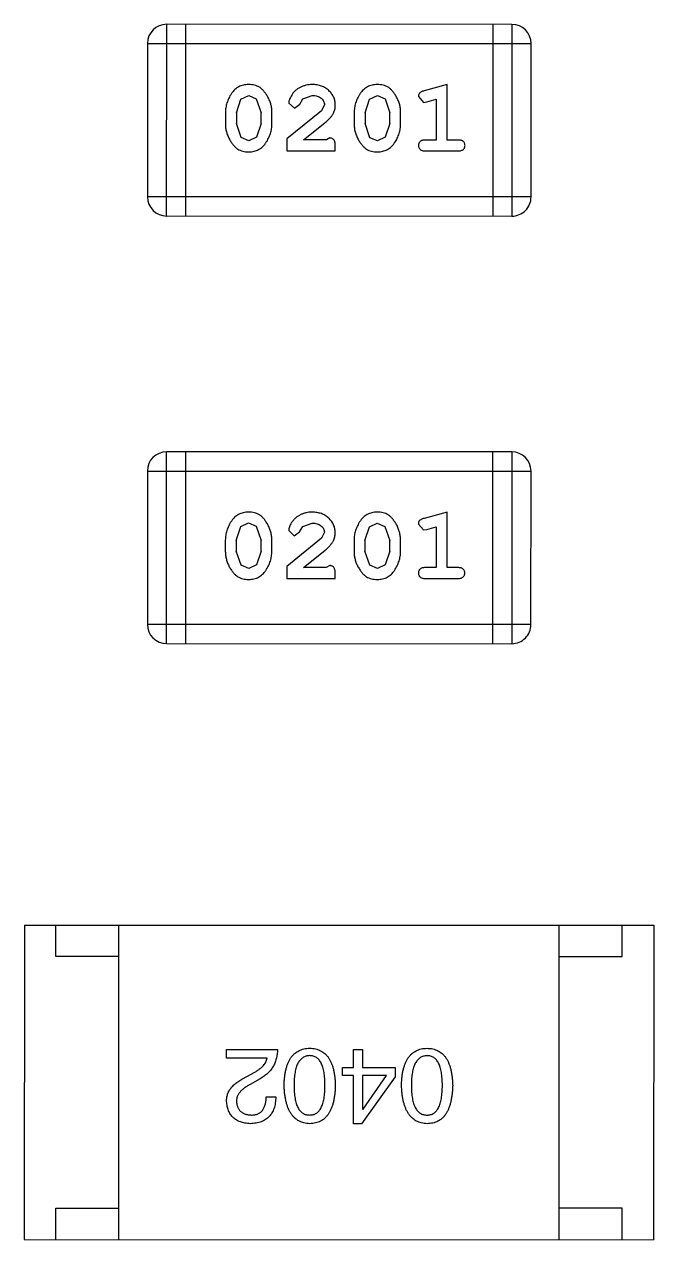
# Model space of a CAD drawing. Header units: inches. Extents: x -29 to 164, y -51 to 83.
# Drawn here: x 120.009 to 121.009, y 16.381 to 18.314 of the extents above; entities that cross this region are included whole.
import ezdxf

# ---------------------------------------------------------------- set-up
doc = ezdxf.new("R2010")
doc.units = ezdxf.units.IN
doc.header["$LTSCALE"] = 1.21
doc.header["$MEASUREMENT"] = 0
doc.layers.get('0').update_dxf_attribs({"linetype": 'CONTINUOUS'})

msp = doc.modelspace()

# ---------------------------------------------------------------- linework, layer by layer
at = {"color": 7, "linetype": 'Continuous'}
for p, q in [((120.2353, 18.0093), (120.2354, 18.3141)), ((120.784, 18.314), (120.2354, 18.3141)), ((120.2658, 18.0093), (120.2659, 18.3141)), ((120.7536, 18.314), (120.7535, 18.0092)), ((120.784, 18.314), (120.784, 18.0092)), ((120.2049, 18.2836), (120.2049, 18.0398)), ((120.2049, 18.2836), (120.8145, 18.2835)), ((120.8145, 18.0396), (120.8145, 18.2835)), ((120.6812, 18.2182), (120.6446, 18.2083)), ((120.6812, 18.1301), (120.6812, 18.2182)), ((120.3461, 18.1734), (120.3533, 18.1952)), ((120.3533, 18.1952), (120.3657, 18.201)), ((120.3657, 18.201), (120.3778, 18.1957)), ((120.3778, 18.1957), (120.3854, 18.1734)), ((120.4295, 18.1889), (120.4383, 18.1805)), ((120.4383, 18.1805), (120.4468, 18.1871)), ((120.4468, 18.1871), (120.4517, 18.1956)), ((120.4517, 18.1956), (120.4666, 18.2009)), ((120.4861, 18.1864), (120.4813, 18.1767)), ((120.5506, 18.1734), (120.5578, 18.1951)), ((120.5578, 18.1951), (120.5702, 18.2009)), ((120.5702, 18.2009), (120.5824, 18.1956)), ((120.5824, 18.1956), (120.5899, 18.1733)), ((120.6355, 18.1992), (120.6434, 18.1899)), ((120.6434, 18.1899), (120.6488, 18.1909)), ((120.6488, 18.1909), (120.6639, 18.1951)), ((120.6639, 18.1951), (120.6639, 18.1301)), ((120.3288, 18.1737), (120.3288, 18.1559)), ((120.3461, 18.1734), (120.3461, 18.1562)), ((120.3854, 18.1562), (120.3854, 18.1734)), ((120.4027, 18.1559), (120.4027, 18.1737)), ((120.4813, 18.1767), (120.4263, 18.1317)), ((120.5333, 18.1736), (120.5333, 18.1559)), ((120.5506, 18.1734), (120.5506, 18.1561)), ((120.5899, 18.1561), (120.5899, 18.1733)), ((120.6072, 18.1559), (120.6072, 18.1736)), ((120.3537, 18.1339), (120.3461, 18.1562)), ((120.3854, 18.1562), (120.3782, 18.1344)), ((120.453, 18.1302), (120.4866, 18.1572)), ((120.5582, 18.1338), (120.5506, 18.1561)), ((120.5899, 18.1561), (120.5827, 18.1344)), ((120.3659, 18.1286), (120.3537, 18.1339)), ((120.3782, 18.1344), (120.3659, 18.1286)), ((120.4263, 18.1317), (120.4263, 18.1129)), ((120.4892, 18.1302), (120.453, 18.1302)), ((120.4947, 18.1333), (120.4892, 18.1302)), ((120.5704, 18.1286), (120.5582, 18.1338)), ((120.5827, 18.1344), (120.5704, 18.1286)), ((120.6639, 18.1301), (120.6465, 18.1301)), ((120.6985, 18.1301), (120.6812, 18.1301)), ((120.4263, 18.1129), (120.5034, 18.1128)), ((120.5034, 18.1128), (120.5034, 18.1207)), ((120.6465, 18.1128), (120.6985, 18.1128)), ((120.8145, 18.0396), (120.2049, 18.0398)), ((120.2353, 18.0093), (120.784, 18.0092)), ((120.2352, 17.3294), (120.2353, 17.6342)), ((120.7839, 17.634), (120.2353, 17.6342)), ((120.2657, 17.3294), (120.2657, 17.6342)), ((120.7534, 17.6341), (120.7534, 17.3293)), ((120.7839, 17.634), (120.7838, 17.3292)), ((120.2048, 17.6037), (120.2047, 17.3598)), ((120.2048, 17.6037), (120.8144, 17.6036)), ((120.8143, 17.3597), (120.8144, 17.6036)), ((120.681, 17.5383), (120.6445, 17.5284)), ((120.681, 17.4502), (120.681, 17.5383)), ((120.3459, 17.4935), (120.3532, 17.5153)), ((120.3532, 17.5153), (120.3656, 17.5211)), ((120.3656, 17.5211), (120.3777, 17.5158)), ((120.3777, 17.5158), (120.3853, 17.4935)), ((120.4466, 17.5072), (120.4516, 17.5157)), ((120.4516, 17.5157), (120.4665, 17.521)), ((120.5504, 17.4934), (120.5577, 17.5152)), ((120.5577, 17.5152), (120.5701, 17.521)), ((120.5701, 17.521), (120.5822, 17.5157)), ((120.5822, 17.5157), (120.5898, 17.4934)), ((120.6354, 17.5193), (120.6433, 17.51)), ((120.6433, 17.51), (120.6487, 17.511)), ((120.6487, 17.511), (120.6637, 17.5152)), ((120.6637, 17.5152), (120.6637, 17.4502)), ((120.3286, 17.4938), (120.3286, 17.476)), ((120.3459, 17.4935), (120.3459, 17.4763)), ((120.3853, 17.4763), (120.3853, 17.4935)), ((120.4026, 17.476), (120.4026, 17.4937)), ((120.4812, 17.4968), (120.4262, 17.4518)), ((120.4293, 17.509), (120.4381, 17.5006)), ((120.4381, 17.5006), (120.4466, 17.5072)), ((120.486, 17.5065), (120.4812, 17.4968)), ((120.5331, 17.4937), (120.5331, 17.476)), ((120.5504, 17.4934), (120.5504, 17.4762)), ((120.5898, 17.4762), (120.5898, 17.4934)), ((120.6071, 17.476), (120.6071, 17.4937)), ((120.3536, 17.454), (120.3459, 17.4763)), ((120.3853, 17.4763), (120.378, 17.4545)), ((120.4529, 17.4503), (120.4865, 17.4773)), ((120.5581, 17.4539), (120.5504, 17.4762)), ((120.5898, 17.4762), (120.5825, 17.4545)), ((120.3657, 17.4487), (120.3536, 17.454)), ((120.378, 17.4545), (120.3657, 17.4487)), ((120.4262, 17.4518), (120.4262, 17.433)), ((120.4946, 17.4534), (120.4891, 17.4502)), ((120.5702, 17.4487), (120.5581, 17.4539)), ((120.5825, 17.4545), (120.5702, 17.4487)), ((120.4262, 17.433), (120.5032, 17.4329)), ((120.4891, 17.4502), (120.4529, 17.4503)), ((120.5032, 17.4329), (120.5032, 17.4408)), ((120.6637, 17.4502), (120.6464, 17.4502)), ((120.6464, 17.4329), (120.6983, 17.4329)), ((120.6983, 17.4502), (120.681, 17.4502)), ((120.8143, 17.3597), (120.2047, 17.3598)), ((120.2352, 17.3294), (120.7838, 17.3292)), ((120.0093, 16.8817), (120.0092, 16.3817)), ((120.0093, 16.8817), (121.0093, 16.8814)), ((120.0593, 16.8316), (120.0593, 16.8816)), ((120.1592, 16.3816), (120.1593, 16.8816)), ((120.8592, 16.3815), (120.8593, 16.8815)), ((120.9593, 16.8315), (120.9593, 16.8815)), ((121.0093, 16.8814), (121.0092, 16.3814)), ((120.1593, 16.8316), (120.0593, 16.8316)), ((120.8593, 16.8315), (120.9593, 16.8315)), ((120.3307, 16.6702), (120.3307, 16.6839)), ((120.3307, 16.6839), (120.4114, 16.6839)), ((120.5323, 16.6551), (120.5324, 16.6839)), ((120.5324, 16.6839), (120.5468, 16.6839)), ((120.5468, 16.6839), (120.5468, 16.655)), ((120.395, 16.6702), (120.3307, 16.6702)), ((120.3629, 16.6407), (120.3753, 16.6479)), ((120.5146, 16.6426), (120.5146, 16.6551)), ((120.5146, 16.6551), (120.5323, 16.6551)), ((120.5323, 16.6426), (120.5146, 16.6426)), ((120.5323, 16.5659), (120.5323, 16.6426)), ((120.5986, 16.6406), (120.5448, 16.5659)), ((120.5468, 16.655), (120.5986, 16.655)), ((120.5468, 16.6426), (120.5468, 16.5888)), ((120.5848, 16.6426), (120.5468, 16.6426)), ((120.5474, 16.5888), (120.5848, 16.6426)), ((120.5986, 16.655), (120.5986, 16.6406)), ((120.3839, 16.6374), (120.3681, 16.6282)), ((120.3937, 16.6085), (120.4088, 16.6085)), ((120.5468, 16.5888), (120.5474, 16.5888)), ((120.5448, 16.5659), (120.5323, 16.5659)), ((120.0592, 16.3816), (120.0592, 16.4316)), ((120.0592, 16.4316), (120.1592, 16.4316)), ((120.9592, 16.4315), (120.8592, 16.4315)), ((120.9592, 16.3815), (120.9592, 16.4315)), ((120.0092, 16.3817), (121.0092, 16.3814))]:
    msp.add_line(p, q, dxfattribs=at)
for centre, start, end in [((120.2354, 18.2836), 89.988, 179.988), ((120.784, 18.2835), 359.988, 89.988), ((120.2353, 18.0397), 179.988, 269.988), ((120.784, 18.0396), 269.988, 359.988), ((120.2352, 17.6037), 89.988, 179.988), ((120.7839, 17.6036), 359.988, 89.988), ((120.2352, 17.3598), 179.988, 269.988), ((120.7838, 17.3597), 269.988, 359.988)]:
    msp.add_arc(centre, 0.0305, start, end, dxfattribs=at)
for points, knots in [([(120.3656, 18.2183), (120.3641, 18.2182), (120.3613, 18.2182), (120.3573, 18.2175), (120.3534, 18.2163), (120.3498, 18.2148), (120.3465, 18.2127), (120.3435, 18.2102), (120.3407, 18.2072), (120.3382, 18.2038), (120.336, 18.2002), (120.3341, 18.1965), (120.3325, 18.1928), (120.3311, 18.1891), (120.3301, 18.1853), (120.3293, 18.1814), (120.3289, 18.1776), (120.3288, 18.175), (120.3288, 18.1737)], [0, 0, 0, 0, 0.06692, 0.130834, 0.19258, 0.252759, 0.312631, 0.373411, 0.436359, 0.501894, 0.568244, 0.632472, 0.69556, 0.757163, 0.818592, 0.878885, 0.939235, 1, 1, 1, 1]), ([(120.4027, 18.1737), (120.4027, 18.1747), (120.4027, 18.1769), (120.4024, 18.1801), (120.4018, 18.1832), (120.4012, 18.1863), (120.4002, 18.1894), (120.3991, 18.1924), (120.3978, 18.1953), (120.3963, 18.1982), (120.3947, 18.2009), (120.3931, 18.2035), (120.3914, 18.2058), (120.3898, 18.2079), (120.3881, 18.2098), (120.3864, 18.2114), (120.3846, 18.2129), (120.3823, 18.2144), (120.3791, 18.216), (120.3749, 18.2173), (120.3704, 18.2181), (120.3672, 18.2182), (120.3656, 18.2183)], [0, 0, 0, 0, 0.049855, 0.099516, 0.148482, 0.19758, 0.246804, 0.296268, 0.346517, 0.397047, 0.446826, 0.49336, 0.537801, 0.579207, 0.617974, 0.654833, 0.689171, 0.722088, 0.786392, 0.853518, 0.924186, 1, 1, 1, 1]), ([(120.4667, 18.2183), (120.465, 18.2182), (120.4617, 18.2181), (120.4567, 18.2172), (120.452, 18.2158), (120.4475, 18.2138), (120.4434, 18.2114), (120.4397, 18.2085), (120.4366, 18.2053), (120.434, 18.2017), (120.4321, 18.1981), (120.4306, 18.1948), (120.4297, 18.1918), (120.4295, 18.1898), (120.4295, 18.1889)], [0, 0, 0, 0, 0.098286, 0.193983, 0.289056, 0.384352, 0.477435, 0.566197, 0.652355, 0.737986, 0.818188, 0.887401, 0.94802, 1, 1, 1, 1]), ([(120.5034, 18.1855), (120.5034, 18.1866), (120.5033, 18.1888), (120.5028, 18.192), (120.502, 18.1951), (120.5009, 18.1981), (120.4994, 18.201), (120.4976, 18.2037), (120.4955, 18.2063), (120.4931, 18.2087), (120.4905, 18.2109), (120.4876, 18.2129), (120.4846, 18.2146), (120.4814, 18.2159), (120.478, 18.217), (120.4744, 18.2177), (120.4706, 18.2182), (120.468, 18.2182), (120.4667, 18.2183)], [0, 0, 0, 0, 0.060981, 0.120256, 0.178148, 0.236115, 0.293993, 0.352864, 0.413358, 0.476056, 0.539296, 0.602396, 0.665116, 0.728325, 0.792919, 0.859317, 0.928302, 1, 1, 1, 1]), ([(120.5701, 18.2182), (120.5687, 18.2182), (120.5658, 18.2181), (120.5618, 18.2174), (120.5579, 18.2163), (120.5543, 18.2147), (120.5511, 18.2126), (120.548, 18.2101), (120.5452, 18.2072), (120.5427, 18.2038), (120.5405, 18.2002), (120.5386, 18.1965), (120.537, 18.1928), (120.5356, 18.189), (120.5346, 18.1852), (120.5338, 18.1814), (120.5334, 18.1775), (120.5333, 18.1749), (120.5333, 18.1736)], [0, 0, 0, 0, 0.06692, 0.130834, 0.19258, 0.252759, 0.312631, 0.373411, 0.436359, 0.501894, 0.568244, 0.632472, 0.69556, 0.757163, 0.818592, 0.878885, 0.939235, 1, 1, 1, 1]), ([(120.6072, 18.1736), (120.6072, 18.1747), (120.6072, 18.1768), (120.6069, 18.18), (120.6063, 18.1832), (120.6057, 18.1863), (120.6048, 18.1893), (120.6036, 18.1923), (120.6023, 18.1953), (120.6008, 18.1982), (120.5992, 18.2009), (120.5976, 18.2035), (120.596, 18.2058), (120.5943, 18.2079), (120.5926, 18.2097), (120.5909, 18.2114), (120.5891, 18.2128), (120.5868, 18.2144), (120.5836, 18.216), (120.5794, 18.2173), (120.5749, 18.2181), (120.5717, 18.2182), (120.5701, 18.2182)], [0, 0, 0, 0, 0.049855, 0.099516, 0.148482, 0.19758, 0.246804, 0.296268, 0.346517, 0.397047, 0.446826, 0.49336, 0.537801, 0.579207, 0.617974, 0.654833, 0.689171, 0.722088, 0.786392, 0.853518, 0.924186, 1, 1, 1, 1]), ([(120.6446, 18.2083), (120.6437, 18.2081), (120.6422, 18.2076), (120.6401, 18.2068), (120.6385, 18.2058), (120.6373, 18.2048), (120.6365, 18.2036), (120.6359, 18.2023), (120.6356, 18.2008), (120.6356, 18.1997), (120.6355, 18.1992)], [0, 0, 0, 0, 0.187321, 0.344927, 0.475328, 0.579604, 0.674244, 0.773631, 0.882025, 1, 1, 1, 1]), ([(120.4666, 18.2009), (120.468, 18.2009), (120.4707, 18.2008), (120.4745, 18.2), (120.4779, 18.1986), (120.4808, 18.1967), (120.4831, 18.1944), (120.4849, 18.1919), (120.4859, 18.1892), (120.486, 18.1874), (120.4861, 18.1864)], [0, 0, 0, 0, 0.156344, 0.299348, 0.4327, 0.561, 0.682299, 0.791883, 0.89611, 1, 1, 1, 1]), ([(120.4866, 18.1572), (120.4875, 18.158), (120.4892, 18.1594), (120.4916, 18.1617), (120.4937, 18.1638), (120.4956, 18.1658), (120.4972, 18.1676), (120.4985, 18.1694), (120.4996, 18.171), (120.5008, 18.1731), (120.5018, 18.1757), (120.5027, 18.1788), (120.5033, 18.1821), (120.5034, 18.1843), (120.5034, 18.1855)], [0, 0, 0, 0, 0.103002, 0.197728, 0.285279, 0.365235, 0.437224, 0.502446, 0.560545, 0.611446, 0.707576, 0.80349, 0.900532, 1, 1, 1, 1]), ([(120.3288, 18.1559), (120.3288, 18.1548), (120.3288, 18.1527), (120.3291, 18.1495), (120.3296, 18.1464), (120.3303, 18.1433), (120.3312, 18.1403), (120.3323, 18.1373), (120.3336, 18.1343), (120.3351, 18.1314), (120.3366, 18.1287), (120.3383, 18.1262), (120.3399, 18.1239), (120.3415, 18.1217), (120.3432, 18.1199), (120.3449, 18.1182), (120.3467, 18.1168), (120.349, 18.1152), (120.3522, 18.1136), (120.3564, 18.1123), (120.361, 18.1114), (120.3642, 18.1113), (120.3658, 18.1113)], [0, 0, 0, 0, 0.049886, 0.09882, 0.148132, 0.19689, 0.246038, 0.295176, 0.345305, 0.395692, 0.445312, 0.491875, 0.535813, 0.577009, 0.616081, 0.652689, 0.687585, 0.720206, 0.785062, 0.85223, 0.923759, 1, 1, 1, 1]), ([(120.3658, 18.1113), (120.3673, 18.1113), (120.3701, 18.1114), (120.3742, 18.1121), (120.378, 18.1132), (120.3816, 18.1148), (120.3849, 18.1169), (120.3879, 18.1194), (120.3907, 18.1223), (120.3932, 18.1257), (120.3954, 18.1293), (120.3974, 18.133), (120.399, 18.1367), (120.4004, 18.1405), (120.4014, 18.1443), (120.4022, 18.1481), (120.4026, 18.152), (120.4027, 18.1546), (120.4027, 18.1559)], [0, 0, 0, 0, 0.067217, 0.131051, 0.19272, 0.252824, 0.312745, 0.373449, 0.436041, 0.501494, 0.567761, 0.632087, 0.695096, 0.757109, 0.817993, 0.878657, 0.939311, 1, 1, 1, 1]), ([(120.5333, 18.1559), (120.5333, 18.1548), (120.5333, 18.1527), (120.5336, 18.1495), (120.5341, 18.1464), (120.5348, 18.1433), (120.5357, 18.1402), (120.5368, 18.1372), (120.5381, 18.1343), (120.5396, 18.1314), (120.5411, 18.1287), (120.5428, 18.1261), (120.5444, 18.1238), (120.5461, 18.1217), (120.5478, 18.1198), (120.5494, 18.1182), (120.5512, 18.1167), (120.5535, 18.1151), (120.5567, 18.1135), (120.5609, 18.1122), (120.5655, 18.1114), (120.5687, 18.1113), (120.5703, 18.1113)], [0, 0, 0, 0, 0.049886, 0.09882, 0.148132, 0.19689, 0.246038, 0.295176, 0.345305, 0.395692, 0.445312, 0.491875, 0.535813, 0.577009, 0.616081, 0.652689, 0.687585, 0.720206, 0.785062, 0.85223, 0.923759, 1, 1, 1, 1]), ([(120.5703, 18.1113), (120.5718, 18.1113), (120.5746, 18.1114), (120.5787, 18.1121), (120.5825, 18.1132), (120.5861, 18.1148), (120.5894, 18.1168), (120.5924, 18.1193), (120.5953, 18.1223), (120.5977, 18.1257), (120.5999, 18.1293), (120.6019, 18.1329), (120.6035, 18.1367), (120.6049, 18.1404), (120.6059, 18.1442), (120.6067, 18.1481), (120.6071, 18.152), (120.6072, 18.1546), (120.6072, 18.1559)], [0, 0, 0, 0, 0.067217, 0.131051, 0.19272, 0.252824, 0.312745, 0.373449, 0.436041, 0.501494, 0.567761, 0.632087, 0.695096, 0.757109, 0.817993, 0.878657, 0.939311, 1, 1, 1, 1]), ([(120.5034, 18.1207), (120.5034, 18.1218), (120.5033, 18.1238), (120.5029, 18.1265), (120.5022, 18.1287), (120.5011, 18.1304), (120.4998, 18.1317), (120.4983, 18.1326), (120.4966, 18.1332), (120.4954, 18.1333), (120.4947, 18.1333)], [0, 0, 0, 0, 0.1844, 0.34094, 0.473574, 0.586824, 0.690029, 0.789175, 0.890445, 1, 1, 1, 1]), ([(120.6465, 18.1301), (120.6456, 18.1301), (120.644, 18.1301), (120.6416, 18.1296), (120.6397, 18.1288), (120.6381, 18.1278), (120.637, 18.1264), (120.6361, 18.1249), (120.6356, 18.1233), (120.6356, 18.1221), (120.6355, 18.1215)], [0, 0, 0, 0, 0.169102, 0.317658, 0.446239, 0.563118, 0.671828, 0.776546, 0.884858, 1, 1, 1, 1]), ([(120.7095, 18.1215), (120.7094, 18.1221), (120.7094, 18.1232), (120.7089, 18.1249), (120.708, 18.1264), (120.7069, 18.1277), (120.7053, 18.1288), (120.7034, 18.1296), (120.701, 18.13), (120.6994, 18.1301), (120.6985, 18.1301)], [0, 0, 0, 0, 0.11517, 0.223509, 0.328254, 0.438012, 0.553651, 0.682263, 0.830856, 1, 1, 1, 1]), ([(120.6355, 18.1215), (120.6356, 18.1209), (120.6356, 18.1197), (120.6361, 18.118), (120.637, 18.1165), (120.6381, 18.1151), (120.6397, 18.1141), (120.6416, 18.1133), (120.644, 18.1129), (120.6456, 18.1128), (120.6465, 18.1128)], [0, 0, 0, 0, 0.115051, 0.223278, 0.329269, 0.437893, 0.554681, 0.682591, 0.83103, 1, 1, 1, 1]), ([(120.6985, 18.1128), (120.6994, 18.1128), (120.701, 18.1129), (120.7034, 18.1133), (120.7053, 18.114), (120.7069, 18.1151), (120.708, 18.1165), (120.7089, 18.118), (120.7094, 18.1197), (120.7094, 18.1208), (120.7095, 18.1215)], [0, 0, 0, 0, 0.169012, 0.317488, 0.445429, 0.560977, 0.67065, 0.776666, 0.88492, 1, 1, 1, 1]), ([(120.3654, 17.5384), (120.364, 17.5383), (120.3612, 17.5383), (120.3571, 17.5375), (120.3533, 17.5364), (120.3497, 17.5348), (120.3464, 17.5328), (120.3433, 17.5303), (120.3406, 17.5273), (120.3381, 17.5239), (120.3359, 17.5203), (120.334, 17.5166), (120.3323, 17.5129), (120.331, 17.5092), (120.3299, 17.5054), (120.3292, 17.5015), (120.3287, 17.4977), (120.3287, 17.4951), (120.3286, 17.4938)], [0, 0, 0, 0, 0.06692, 0.130834, 0.19258, 0.252759, 0.312631, 0.373411, 0.436359, 0.501894, 0.568244, 0.632472, 0.69556, 0.757163, 0.818592, 0.878885, 0.939235, 1, 1, 1, 1]), ([(120.4026, 17.4937), (120.4026, 17.4948), (120.4025, 17.497), (120.4022, 17.5002), (120.4017, 17.5033), (120.401, 17.5064), (120.4001, 17.5094), (120.399, 17.5125), (120.3977, 17.5154), (120.3962, 17.5183), (120.3946, 17.521), (120.393, 17.5236), (120.3913, 17.5259), (120.3896, 17.528), (120.3879, 17.5299), (120.3862, 17.5315), (120.3845, 17.5329), (120.3821, 17.5345), (120.3789, 17.5361), (120.3748, 17.5374), (120.3702, 17.5382), (120.3671, 17.5383), (120.3654, 17.5384)], [0, 0, 0, 0, 0.049855, 0.099516, 0.148482, 0.19758, 0.246804, 0.296268, 0.346517, 0.397047, 0.446826, 0.49336, 0.537801, 0.579207, 0.617974, 0.654833, 0.689171, 0.722088, 0.786392, 0.853518, 0.924186, 1, 1, 1, 1]), ([(120.4666, 17.5383), (120.4649, 17.5383), (120.4615, 17.5382), (120.4566, 17.5373), (120.4519, 17.5359), (120.4474, 17.5339), (120.4432, 17.5315), (120.4396, 17.5286), (120.4364, 17.5254), (120.4339, 17.5218), (120.4319, 17.5182), (120.4305, 17.5149), (120.4295, 17.5119), (120.4294, 17.5099), (120.4293, 17.509)], [0, 0, 0, 0, 0.098286, 0.193983, 0.289056, 0.384352, 0.477435, 0.566197, 0.652355, 0.737986, 0.818188, 0.887401, 0.94802, 1, 1, 1, 1]), ([(120.5033, 17.5056), (120.5032, 17.5067), (120.5031, 17.5089), (120.5027, 17.5121), (120.5019, 17.5152), (120.5007, 17.5182), (120.4993, 17.5211), (120.4975, 17.5238), (120.4954, 17.5264), (120.493, 17.5288), (120.4903, 17.531), (120.4875, 17.533), (120.4844, 17.5347), (120.4812, 17.536), (120.4778, 17.537), (120.4742, 17.5378), (120.4705, 17.5383), (120.4679, 17.5383), (120.4666, 17.5383)], [0, 0, 0, 0, 0.060981, 0.120256, 0.178148, 0.236115, 0.293993, 0.352864, 0.413358, 0.476056, 0.539296, 0.602396, 0.665116, 0.728325, 0.792919, 0.859317, 0.928302, 1, 1, 1, 1]), ([(120.57, 17.5383), (120.5685, 17.5383), (120.5657, 17.5382), (120.5616, 17.5375), (120.5578, 17.5364), (120.5542, 17.5348), (120.5509, 17.5327), (120.5479, 17.5302), (120.5451, 17.5273), (120.5426, 17.5239), (120.5404, 17.5203), (120.5385, 17.5166), (120.5368, 17.5129), (120.5355, 17.5091), (120.5344, 17.5053), (120.5337, 17.5015), (120.5332, 17.4976), (120.5332, 17.495), (120.5331, 17.4937)], [0, 0, 0, 0, 0.06692, 0.130834, 0.19258, 0.252759, 0.312631, 0.373411, 0.436359, 0.501894, 0.568244, 0.632472, 0.69556, 0.757163, 0.818592, 0.878885, 0.939235, 1, 1, 1, 1]), ([(120.6071, 17.4937), (120.6071, 17.4948), (120.607, 17.4969), (120.6067, 17.5001), (120.6062, 17.5032), (120.6055, 17.5064), (120.6046, 17.5094), (120.6035, 17.5124), (120.6022, 17.5154), (120.6007, 17.5183), (120.5991, 17.521), (120.5975, 17.5235), (120.5958, 17.5259), (120.5941, 17.528), (120.5924, 17.5298), (120.5907, 17.5315), (120.589, 17.5329), (120.5866, 17.5345), (120.5835, 17.5361), (120.5793, 17.5374), (120.5747, 17.5382), (120.5716, 17.5383), (120.57, 17.5383)], [0, 0, 0, 0, 0.049855, 0.099516, 0.148482, 0.19758, 0.246804, 0.296268, 0.346517, 0.397047, 0.446826, 0.49336, 0.537801, 0.579207, 0.617974, 0.654833, 0.689171, 0.722088, 0.786392, 0.853518, 0.924186, 1, 1, 1, 1]), ([(120.4665, 17.521), (120.4679, 17.521), (120.4706, 17.5209), (120.4744, 17.5201), (120.4778, 17.5187), (120.4806, 17.5168), (120.483, 17.5145), (120.4847, 17.512), (120.4857, 17.5093), (120.4859, 17.5074), (120.486, 17.5065)], [0, 0, 0, 0, 0.156344, 0.299348, 0.4327, 0.561, 0.682299, 0.791883, 0.89611, 1, 1, 1, 1]), ([(120.6445, 17.5284), (120.6436, 17.5282), (120.642, 17.5277), (120.64, 17.5269), (120.6383, 17.5259), (120.6371, 17.5249), (120.6363, 17.5237), (120.6358, 17.5224), (120.6354, 17.5209), (120.6354, 17.5198), (120.6354, 17.5193)], [0, 0, 0, 0, 0.187321, 0.344927, 0.475328, 0.579604, 0.674244, 0.773631, 0.882025, 1, 1, 1, 1]), ([(120.4865, 17.4773), (120.4874, 17.4781), (120.4891, 17.4795), (120.4914, 17.4818), (120.4935, 17.4839), (120.4954, 17.4859), (120.497, 17.4877), (120.4984, 17.4895), (120.4995, 17.4911), (120.5006, 17.4932), (120.5017, 17.4957), (120.5026, 17.4989), (120.5032, 17.5022), (120.5032, 17.5044), (120.5033, 17.5056)], [0, 0, 0, 0, 0.103002, 0.197728, 0.285279, 0.365235, 0.437224, 0.502446, 0.560545, 0.611446, 0.707576, 0.80349, 0.900532, 1, 1, 1, 1]), ([(120.3286, 17.476), (120.3286, 17.4749), (120.3287, 17.4728), (120.329, 17.4696), (120.3295, 17.4665), (120.3302, 17.4634), (120.331, 17.4604), (120.3322, 17.4574), (120.3334, 17.4544), (120.3349, 17.4515), (120.3365, 17.4488), (120.3381, 17.4463), (120.3398, 17.4439), (120.3414, 17.4418), (120.3431, 17.44), (120.3448, 17.4383), (120.3465, 17.4369), (120.3489, 17.4353), (120.3521, 17.4337), (120.3563, 17.4324), (120.3608, 17.4315), (120.364, 17.4314), (120.3657, 17.4314)], [0, 0, 0, 0, 0.049886, 0.09882, 0.148132, 0.19689, 0.246038, 0.295176, 0.345305, 0.395692, 0.445312, 0.491875, 0.535813, 0.577009, 0.616081, 0.652689, 0.687585, 0.720206, 0.785062, 0.85223, 0.923759, 1, 1, 1, 1]), ([(120.3657, 17.4314), (120.3671, 17.4314), (120.3699, 17.4315), (120.374, 17.4322), (120.3779, 17.4333), (120.3814, 17.4349), (120.3848, 17.4369), (120.3878, 17.4395), (120.3906, 17.4424), (120.3931, 17.4458), (120.3953, 17.4494), (120.3972, 17.4531), (120.3989, 17.4568), (120.4002, 17.4605), (120.4013, 17.4644), (120.402, 17.4682), (120.4025, 17.4721), (120.4025, 17.4747), (120.4026, 17.476)], [0, 0, 0, 0, 0.067217, 0.131051, 0.19272, 0.252824, 0.312745, 0.373449, 0.436041, 0.501494, 0.567761, 0.632087, 0.695096, 0.757109, 0.817993, 0.878657, 0.939311, 1, 1, 1, 1]), ([(120.5331, 17.476), (120.5332, 17.4749), (120.5332, 17.4728), (120.5335, 17.4696), (120.534, 17.4665), (120.5347, 17.4634), (120.5356, 17.4603), (120.5367, 17.4573), (120.5379, 17.4544), (120.5394, 17.4515), (120.541, 17.4488), (120.5426, 17.4462), (120.5443, 17.4439), (120.5459, 17.4418), (120.5476, 17.4399), (120.5493, 17.4383), (120.551, 17.4368), (120.5534, 17.4352), (120.5566, 17.4336), (120.5608, 17.4323), (120.5653, 17.4315), (120.5685, 17.4314), (120.5702, 17.4313)], [0, 0, 0, 0, 0.049886, 0.09882, 0.148132, 0.19689, 0.246038, 0.295176, 0.345305, 0.395692, 0.445312, 0.491875, 0.535813, 0.577009, 0.616081, 0.652689, 0.687585, 0.720206, 0.785062, 0.85223, 0.923759, 1, 1, 1, 1]), ([(120.5702, 17.4313), (120.5716, 17.4314), (120.5744, 17.4315), (120.5785, 17.4322), (120.5824, 17.4333), (120.5859, 17.4349), (120.5893, 17.4369), (120.5923, 17.4394), (120.5951, 17.4424), (120.5976, 17.4458), (120.5998, 17.4494), (120.6017, 17.453), (120.6034, 17.4567), (120.6047, 17.4605), (120.6058, 17.4643), (120.6065, 17.4682), (120.607, 17.472), (120.607, 17.4747), (120.6071, 17.476)], [0, 0, 0, 0, 0.067217, 0.131051, 0.19272, 0.252824, 0.312745, 0.373449, 0.436041, 0.501494, 0.567761, 0.632087, 0.695096, 0.757109, 0.817993, 0.878657, 0.939311, 1, 1, 1, 1]), ([(120.5032, 17.4408), (120.5032, 17.4419), (120.5032, 17.4438), (120.5027, 17.4466), (120.5021, 17.4488), (120.501, 17.4505), (120.4997, 17.4518), (120.4982, 17.4527), (120.4965, 17.4533), (120.4952, 17.4534), (120.4946, 17.4534)], [0, 0, 0, 0, 0.1844, 0.34094, 0.473574, 0.586824, 0.690029, 0.789175, 0.890445, 1, 1, 1, 1]), ([(120.6464, 17.4502), (120.6455, 17.4502), (120.6438, 17.4501), (120.6415, 17.4497), (120.6395, 17.4489), (120.638, 17.4479), (120.6368, 17.4465), (120.636, 17.445), (120.6355, 17.4434), (120.6354, 17.4422), (120.6354, 17.4416)], [0, 0, 0, 0, 0.169102, 0.317658, 0.446239, 0.563118, 0.671828, 0.776546, 0.884858, 1, 1, 1, 1]), ([(120.6354, 17.4416), (120.6354, 17.441), (120.6355, 17.4398), (120.636, 17.4381), (120.6368, 17.4366), (120.638, 17.4352), (120.6395, 17.4342), (120.6415, 17.4334), (120.6438, 17.433), (120.6455, 17.4329), (120.6464, 17.4329)], [0, 0, 0, 0, 0.115051, 0.223278, 0.329269, 0.437893, 0.554681, 0.682591, 0.83103, 1, 1, 1, 1]), ([(120.7093, 17.4415), (120.7093, 17.4422), (120.7092, 17.4433), (120.7087, 17.445), (120.7079, 17.4465), (120.7067, 17.4478), (120.7052, 17.4489), (120.7032, 17.4497), (120.7009, 17.4501), (120.6992, 17.4502), (120.6983, 17.4502)], [0, 0, 0, 0, 0.11517, 0.223509, 0.328254, 0.438012, 0.553651, 0.682263, 0.830856, 1, 1, 1, 1]), ([(120.6983, 17.4329), (120.6992, 17.4329), (120.7009, 17.433), (120.7032, 17.4334), (120.7052, 17.4341), (120.7067, 17.4352), (120.7079, 17.4366), (120.7087, 17.4381), (120.7092, 17.4398), (120.7093, 17.4409), (120.7093, 17.4415)], [0, 0, 0, 0, 0.169012, 0.317488, 0.445429, 0.560977, 0.67065, 0.776666, 0.88492, 1, 1, 1, 1]), ([(120.4114, 16.6839), (120.4114, 16.6826), (120.4113, 16.68), (120.4109, 16.6762), (120.4103, 16.6725), (120.4095, 16.669), (120.4085, 16.6656), (120.4073, 16.6623), (120.4059, 16.6592), (120.4042, 16.6562), (120.4024, 16.6534), (120.4003, 16.6507), (120.3981, 16.6481), (120.3957, 16.6457), (120.393, 16.6434), (120.3902, 16.6412), (120.3871, 16.6392), (120.3849, 16.638), (120.3839, 16.6374)], [0, 0, 0, 0, 0.069512, 0.136307, 0.201431, 0.265186, 0.327322, 0.388242, 0.448098, 0.507757, 0.566952, 0.626243, 0.686026, 0.745963, 0.807549, 0.869906, 0.934172, 1, 1, 1, 1]), ([(120.422, 16.6269), (120.4221, 16.6292), (120.4223, 16.6338), (120.4229, 16.6404), (120.4238, 16.6466), (120.425, 16.6524), (120.4265, 16.6576), (120.4283, 16.6625), (120.4304, 16.6669), (120.4327, 16.6708), (120.4354, 16.6743), (120.4384, 16.6773), (120.4418, 16.6799), (120.4454, 16.682), (120.4493, 16.6837), (120.4535, 16.6849), (120.458, 16.6857), (120.4611, 16.6858), (120.4627, 16.6859)], [0, 0, 0, 0, 0.08769, 0.170218, 0.24749, 0.319818, 0.387758, 0.451391, 0.511445, 0.568185, 0.622681, 0.67526, 0.726746, 0.778428, 0.830764, 0.884397, 0.940866, 1, 1, 1, 1]), ([(120.4627, 16.6859), (120.4643, 16.6858), (120.4674, 16.6857), (120.4719, 16.6849), (120.4761, 16.6837), (120.48, 16.682), (120.4836, 16.6799), (120.4869, 16.6773), (120.49, 16.6743), (120.4926, 16.6708), (120.495, 16.6669), (120.4971, 16.6625), (120.4989, 16.6576), (120.5004, 16.6523), (120.5016, 16.6466), (120.5025, 16.6404), (120.5031, 16.6338), (120.5033, 16.6292), (120.5033, 16.6269)], [0, 0, 0, 0, 0.059135, 0.115606, 0.169241, 0.221578, 0.273261, 0.324749, 0.377329, 0.431642, 0.488541, 0.548597, 0.612232, 0.680174, 0.752504, 0.829777, 0.912307, 1, 1, 1, 1]), ([(120.6086, 16.6268), (120.6086, 16.6292), (120.6088, 16.6338), (120.6094, 16.6404), (120.6103, 16.6466), (120.6115, 16.6523), (120.613, 16.6576), (120.6148, 16.6624), (120.6169, 16.6668), (120.6193, 16.6708), (120.622, 16.6743), (120.625, 16.6773), (120.6283, 16.6799), (120.6319, 16.682), (120.6358, 16.6837), (120.64, 16.6849), (120.6445, 16.6856), (120.6476, 16.6858), (120.6492, 16.6858)], [0, 0, 0, 0, 0.08769, 0.170218, 0.24749, 0.319818, 0.387758, 0.451391, 0.511445, 0.568185, 0.622681, 0.67526, 0.726746, 0.778428, 0.830764, 0.884397, 0.940866, 1, 1, 1, 1]), ([(120.6492, 16.6858), (120.6508, 16.6858), (120.6539, 16.6856), (120.6584, 16.6849), (120.6626, 16.6837), (120.6665, 16.682), (120.6702, 16.6799), (120.6735, 16.6773), (120.6765, 16.6743), (120.6791, 16.6707), (120.6816, 16.6668), (120.6836, 16.6624), (120.6854, 16.6576), (120.6869, 16.6523), (120.6881, 16.6466), (120.689, 16.6404), (120.6896, 16.6338), (120.6898, 16.6292), (120.6899, 16.6268)], [0, 0, 0, 0, 0.059135, 0.115606, 0.169241, 0.221578, 0.273261, 0.324749, 0.377329, 0.431642, 0.488541, 0.548597, 0.612232, 0.680174, 0.752504, 0.829777, 0.912307, 1, 1, 1, 1]), ([(120.3753, 16.6479), (120.3767, 16.6487), (120.3794, 16.6503), (120.3831, 16.6528), (120.3864, 16.6555), (120.3891, 16.6583), (120.3913, 16.6611), (120.3931, 16.664), (120.3944, 16.667), (120.3948, 16.6691), (120.395, 16.6702)], [0, 0, 0, 0, 0.158292, 0.304606, 0.440272, 0.565336, 0.681745, 0.791834, 0.896966, 1, 1, 1, 1]), ([(120.4627, 16.6741), (120.4617, 16.674), (120.4597, 16.6739), (120.4569, 16.6733), (120.4542, 16.6723), (120.4517, 16.6709), (120.4495, 16.6692), (120.4474, 16.6671), (120.4456, 16.6647), (120.4439, 16.6619), (120.4424, 16.6588), (120.4412, 16.6553), (120.4401, 16.6514), (120.4393, 16.6472), (120.4386, 16.6426), (120.4381, 16.6377), (120.4378, 16.6324), (120.4378, 16.6288), (120.4378, 16.6269)], [0, 0, 0, 0, 0.050879, 0.099377, 0.146973, 0.193618, 0.240619, 0.289461, 0.34047, 0.395283, 0.453059, 0.515633, 0.582666, 0.655287, 0.732971, 0.815933, 0.905166, 1, 1, 1, 1]), ([(120.4869, 16.6269), (120.4869, 16.6288), (120.4869, 16.6325), (120.4866, 16.6378), (120.4862, 16.6428), (120.4855, 16.6474), (120.4846, 16.6517), (120.4836, 16.6556), (120.4824, 16.6591), (120.481, 16.6622), (120.4794, 16.665), (120.4776, 16.6675), (120.4756, 16.6695), (120.4734, 16.6712), (120.471, 16.6725), (120.4684, 16.6734), (120.4656, 16.674), (120.4637, 16.674), (120.4627, 16.6741)], [0, 0, 0, 0, 0.096457, 0.187288, 0.27178, 0.350132, 0.423455, 0.491343, 0.554037, 0.612253, 0.666313, 0.717038, 0.764921, 0.811214, 0.856775, 0.902988, 0.950234, 1, 1, 1, 1]), ([(120.6492, 16.674), (120.6482, 16.674), (120.6462, 16.6739), (120.6434, 16.6732), (120.6407, 16.6722), (120.6383, 16.6709), (120.636, 16.6692), (120.634, 16.6671), (120.6321, 16.6647), (120.6304, 16.6619), (120.629, 16.6587), (120.6277, 16.6552), (120.6266, 16.6514), (120.6258, 16.6471), (120.6251, 16.6426), (120.6246, 16.6376), (120.6243, 16.6324), (120.6243, 16.6287), (120.6243, 16.6268)], [0, 0, 0, 0, 0.050879, 0.099377, 0.146973, 0.193618, 0.240619, 0.289461, 0.34047, 0.395283, 0.453059, 0.515633, 0.582666, 0.655287, 0.732971, 0.815933, 0.905166, 1, 1, 1, 1]), ([(120.6735, 16.6268), (120.6735, 16.6287), (120.6734, 16.6324), (120.6731, 16.6378), (120.6727, 16.6428), (120.672, 16.6474), (120.6711, 16.6516), (120.6702, 16.6555), (120.6689, 16.659), (120.6675, 16.6622), (120.6659, 16.665), (120.6641, 16.6674), (120.6621, 16.6695), (120.6599, 16.6711), (120.6575, 16.6725), (120.6549, 16.6734), (120.6521, 16.6739), (120.6502, 16.674), (120.6492, 16.674)], [0, 0, 0, 0, 0.096457, 0.187288, 0.27178, 0.350132, 0.423455, 0.491343, 0.554037, 0.612253, 0.666313, 0.717038, 0.764921, 0.811214, 0.856775, 0.902988, 0.950234, 1, 1, 1, 1]), ([(120.3307, 16.6013), (120.3307, 16.6023), (120.3307, 16.6043), (120.3309, 16.6072), (120.3314, 16.6101), (120.3322, 16.6129), (120.3333, 16.6156), (120.3346, 16.6183), (120.3362, 16.6208), (120.3381, 16.6233), (120.3403, 16.6258), (120.3427, 16.6281), (120.3454, 16.6304), (120.3483, 16.6326), (120.3516, 16.6348), (120.3551, 16.6368), (120.3589, 16.6388), (120.3615, 16.64), (120.3629, 16.6407)], [0, 0, 0, 0, 0.055083, 0.109453, 0.162685, 0.21614, 0.26961, 0.324284, 0.380202, 0.437433, 0.497084, 0.559152, 0.624288, 0.692446, 0.763862, 0.838743, 0.917269, 1, 1, 1, 1]), ([(120.3681, 16.6282), (120.3672, 16.6277), (120.3654, 16.6268), (120.3628, 16.6252), (120.3604, 16.6237), (120.3582, 16.6221), (120.3562, 16.6205), (120.3543, 16.6188), (120.3527, 16.6172), (120.3512, 16.6154), (120.35, 16.6137), (120.3489, 16.6119), (120.348, 16.6101), (120.3473, 16.6083), (120.3468, 16.6064), (120.3465, 16.6045), (120.3464, 16.6026), (120.3464, 16.6013), (120.3465, 16.6007)], [0, 0, 0, 0, 0.084365, 0.165386, 0.24176, 0.314729, 0.38433, 0.449952, 0.513164, 0.5734, 0.630824, 0.68644, 0.740136, 0.792605, 0.844515, 0.896112, 0.947763, 1, 1, 1, 1]), ([(120.4627, 16.5659), (120.4611, 16.566), (120.458, 16.5662), (120.4536, 16.567), (120.4495, 16.5684), (120.4456, 16.5701), (120.442, 16.5723), (120.4387, 16.575), (120.4358, 16.5782), (120.4331, 16.5818), (120.4307, 16.5859), (120.4285, 16.5904), (120.4267, 16.5954), (120.4252, 16.6008), (120.424, 16.6067), (120.423, 16.613), (120.4223, 16.6198), (120.4221, 16.6245), (120.422, 16.6269)], [0, 0, 0, 0, 0.057415, 0.112361, 0.16496, 0.216437, 0.267441, 0.318839, 0.371478, 0.426325, 0.483626, 0.544235, 0.608673, 0.677374, 0.750405, 0.828394, 0.911525, 1, 1, 1, 1]), ([(120.4378, 16.6269), (120.4378, 16.625), (120.4378, 16.6213), (120.4381, 16.6159), (120.4386, 16.6109), (120.4393, 16.6063), (120.4401, 16.6021), (120.4412, 16.5982), (120.4424, 16.5947), (120.4439, 16.5915), (120.4456, 16.5887), (120.4474, 16.5863), (120.4495, 16.5842), (120.4517, 16.5825), (120.4542, 16.5812), (120.4568, 16.5803), (120.4597, 16.5798), (120.4617, 16.5797), (120.4627, 16.5797)], [0, 0, 0, 0, 0.095719, 0.185854, 0.269738, 0.347952, 0.420315, 0.487894, 0.550245, 0.608186, 0.662454, 0.713283, 0.761375, 0.808209, 0.854301, 0.901312, 0.949396, 1, 1, 1, 1]), ([(120.4627, 16.5797), (120.4637, 16.5797), (120.4656, 16.5798), (120.4684, 16.5803), (120.4709, 16.5812), (120.4733, 16.5825), (120.4755, 16.5842), (120.4776, 16.5863), (120.4794, 16.5887), (120.481, 16.5915), (120.4824, 16.5947), (120.4836, 16.5982), (120.4846, 16.6021), (120.4855, 16.6063), (120.4861, 16.6109), (120.4866, 16.6159), (120.4869, 16.6213), (120.4869, 16.625), (120.4869, 16.6269)], [0, 0, 0, 0, 0.049764, 0.097007, 0.143217, 0.188577, 0.235116, 0.282997, 0.333719, 0.387776, 0.445989, 0.508679, 0.576563, 0.649481, 0.728235, 0.812722, 0.903548, 1, 1, 1, 1]), ([(120.5033, 16.6269), (120.5033, 16.6244), (120.5031, 16.6197), (120.5025, 16.6128), (120.5016, 16.6065), (120.5004, 16.6005), (120.4989, 16.5951), (120.4971, 16.5901), (120.495, 16.5855), (120.4926, 16.5815), (120.4899, 16.5779), (120.4869, 16.5747), (120.4836, 16.572), (120.48, 16.5698), (120.4761, 16.5682), (120.4719, 16.5669), (120.4674, 16.5661), (120.4643, 16.566), (120.4627, 16.5659)], [0, 0, 0, 0, 0.088823, 0.172287, 0.250296, 0.323438, 0.392244, 0.456221, 0.516635, 0.573871, 0.628, 0.680335, 0.731489, 0.782557, 0.834044, 0.886738, 0.942089, 1, 1, 1, 1]), ([(120.6492, 16.5658), (120.6476, 16.5659), (120.6446, 16.5661), (120.6401, 16.567), (120.636, 16.5683), (120.6321, 16.5701), (120.6285, 16.5723), (120.6253, 16.575), (120.6223, 16.5782), (120.6196, 16.5818), (120.6172, 16.5858), (120.6151, 16.5904), (120.6133, 16.5953), (120.6117, 16.6008), (120.6105, 16.6066), (120.6095, 16.613), (120.6089, 16.6197), (120.6087, 16.6244), (120.6086, 16.6268)], [0, 0, 0, 0, 0.057415, 0.112361, 0.16496, 0.216437, 0.267441, 0.318839, 0.371478, 0.426325, 0.483626, 0.544235, 0.608673, 0.677374, 0.750405, 0.828394, 0.911525, 1, 1, 1, 1]), ([(120.6243, 16.6268), (120.6243, 16.6249), (120.6243, 16.6212), (120.6246, 16.6159), (120.6251, 16.6109), (120.6258, 16.6063), (120.6266, 16.602), (120.6277, 16.5981), (120.629, 16.5946), (120.6304, 16.5915), (120.6321, 16.5887), (120.6339, 16.5862), (120.636, 16.5842), (120.6382, 16.5825), (120.6407, 16.5812), (120.6434, 16.5803), (120.6462, 16.5797), (120.6482, 16.5797), (120.6492, 16.5796)], [0, 0, 0, 0, 0.095719, 0.185854, 0.269738, 0.347952, 0.420315, 0.487894, 0.550245, 0.608186, 0.662454, 0.713283, 0.761375, 0.808209, 0.854301, 0.901312, 0.949396, 1, 1, 1, 1]), ([(120.6492, 16.5796), (120.6502, 16.5797), (120.6521, 16.5797), (120.6549, 16.5803), (120.6575, 16.5812), (120.6599, 16.5825), (120.6621, 16.5842), (120.6641, 16.5862), (120.6659, 16.5887), (120.6675, 16.5915), (120.6689, 16.5946), (120.6702, 16.5981), (120.6711, 16.602), (120.672, 16.6063), (120.6727, 16.6109), (120.6731, 16.6159), (120.6734, 16.6212), (120.6735, 16.6249), (120.6735, 16.6268)], [0, 0, 0, 0, 0.049764, 0.097007, 0.143217, 0.188577, 0.235116, 0.282997, 0.333719, 0.387776, 0.445989, 0.508679, 0.576563, 0.649481, 0.728235, 0.812722, 0.903548, 1, 1, 1, 1]), ([(120.6899, 16.6268), (120.6898, 16.6244), (120.6896, 16.6197), (120.689, 16.6128), (120.6881, 16.6064), (120.6869, 16.6005), (120.6854, 16.595), (120.6836, 16.59), (120.6815, 16.5855), (120.6791, 16.5814), (120.6765, 16.5778), (120.6734, 16.5747), (120.6701, 16.572), (120.6665, 16.5698), (120.6626, 16.5681), (120.6584, 16.5668), (120.6539, 16.5661), (120.6508, 16.5659), (120.6492, 16.5658)], [0, 0, 0, 0, 0.088823, 0.172287, 0.250296, 0.323438, 0.392244, 0.456221, 0.516635, 0.573871, 0.628, 0.680335, 0.731489, 0.782557, 0.834044, 0.886738, 0.942089, 1, 1, 1, 1]), ([(120.3681, 16.5659), (120.3667, 16.566), (120.3639, 16.5662), (120.3598, 16.5668), (120.3561, 16.5677), (120.3525, 16.5688), (120.3492, 16.5701), (120.3462, 16.5717), (120.3435, 16.5736), (120.341, 16.5757), (120.3388, 16.578), (120.3368, 16.5806), (120.3352, 16.5835), (120.3337, 16.5866), (120.3326, 16.5899), (120.3317, 16.5935), (120.3311, 16.5973), (120.3308, 16.6), (120.3307, 16.6013)], [0, 0, 0, 0, 0.074847, 0.14558, 0.212628, 0.276599, 0.337792, 0.396608, 0.453638, 0.509854, 0.565589, 0.621545, 0.678777, 0.737222, 0.798388, 0.862259, 0.929312, 1, 1, 1, 1]), ([(120.4088, 16.6085), (120.4087, 16.6069), (120.4086, 16.6036), (120.4081, 16.5989), (120.4072, 16.5945), (120.4061, 16.5904), (120.4046, 16.5866), (120.4028, 16.5832), (120.4007, 16.58), (120.3983, 16.5772), (120.3956, 16.5746), (120.3926, 16.5724), (120.3892, 16.5706), (120.3856, 16.569), (120.3817, 16.5677), (120.3774, 16.5668), (120.3729, 16.5661), (120.3697, 16.566), (120.3681, 16.5659)], [0, 0, 0, 0, 0.074935, 0.145873, 0.212498, 0.27598, 0.33603, 0.394042, 0.450372, 0.505546, 0.560812, 0.616481, 0.673265, 0.732328, 0.7938, 0.858943, 0.92718, 1, 1, 1, 1]), ([(120.3701, 16.5797), (120.371, 16.5797), (120.3728, 16.5797), (120.3754, 16.5801), (120.3779, 16.5806), (120.3801, 16.5814), (120.3822, 16.5824), (120.3842, 16.5837), (120.3859, 16.5852), (120.3875, 16.5869), (120.3889, 16.5888), (120.3901, 16.591), (120.3911, 16.5934), (120.392, 16.5959), (120.3927, 16.5988), (120.3932, 16.6018), (120.3936, 16.6051), (120.3936, 16.6074), (120.3937, 16.6085)], [0, 0, 0, 0, 0.065945, 0.127767, 0.186553, 0.242898, 0.297728, 0.351599, 0.404854, 0.459191, 0.515338, 0.573322, 0.634405, 0.698538, 0.767039, 0.84022, 0.917406, 1, 1, 1, 1]), ([(120.3465, 16.6007), (120.3465, 16.5998), (120.3467, 16.5982), (120.3471, 16.5959), (120.3477, 16.5938), (120.3484, 16.5917), (120.3493, 16.5899), (120.3504, 16.5882), (120.3516, 16.5866), (120.353, 16.5852), (120.3546, 16.584), (120.3563, 16.5829), (120.3582, 16.582), (120.3603, 16.5812), (120.3625, 16.5806), (120.3649, 16.5801), (120.3674, 16.5798), (120.3692, 16.5797), (120.3701, 16.5797)], [0, 0, 0, 0, 0.069456, 0.136175, 0.198596, 0.258993, 0.316838, 0.37342, 0.428889, 0.48454, 0.540119, 0.597644, 0.65702, 0.718534, 0.783117, 0.851564, 0.923888, 1, 1, 1, 1])]:
    msp.add_open_spline(points, degree=3, knots=knots, dxfattribs=at)

doc.saveas('drawing.dxf')
